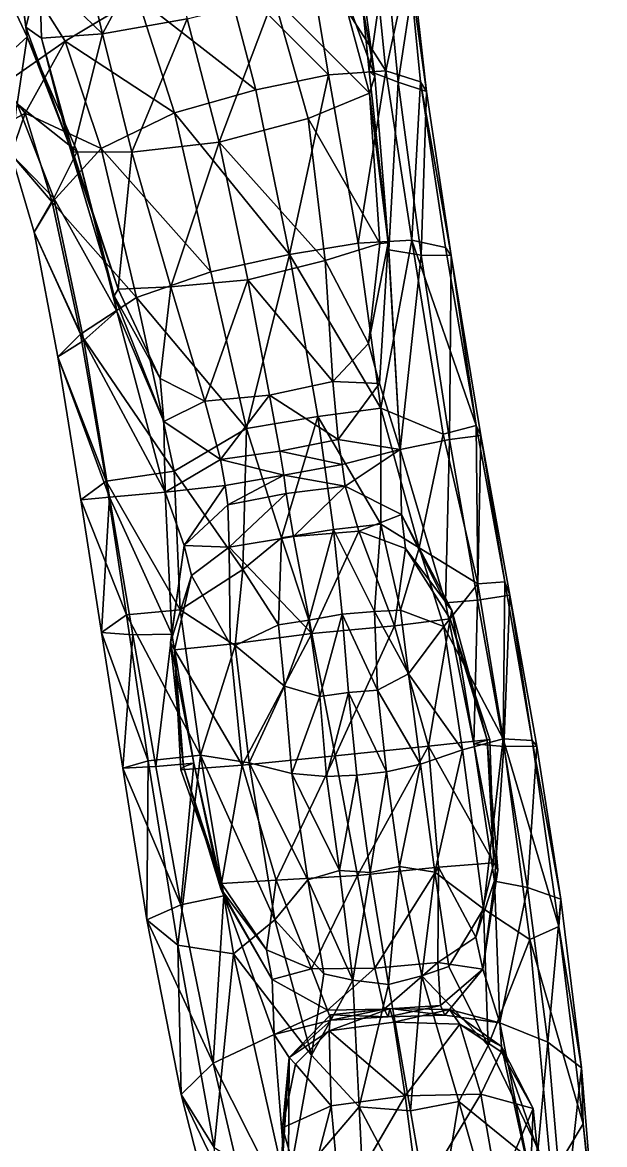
# Model space of a CAD drawing. Extents: x -76 to 76, y -20 to 79.
# Drawn here: x -4.16 to -2.982, y -13.458 to -11.19 of the extents above; entities that cross this region are included whole.
import ezdxf

# ---------------------------------------------------------------- set-up
doc = ezdxf.new("R2010")
doc.units = 0

msp = doc.modelspace()

# ---------------------------------------------------------------- linework, layer by layer
for points in [[(-4.2398, -11.3006, 0.3523), (-4.2718, -10.9623, 0.0365), (-4.1501, -11.2189, 0.1532)], [(-4.1501, -11.2189, 0.1532), (-4.2718, -10.9623, 0.0365), (-4.1747, -11.0335, -0.0049)], [(-3.9974, -11.213, -0.0481), (-4.0402, -11.0332, -0.0685), (-3.8784, -10.9902, -0.086)], [(-3.826, -11.1825, -0.0697), (-3.9974, -11.213, -0.0481), (-3.8784, -10.9902, -0.086)], [(-3.4944, -11.0259, 0.0631), (-3.4867, -11.0014, 0.1565), (-3.4465, -11.2982, 0.1217)], [(-3.4867, -11.0014, 0.1565), (-3.4243, -11.0531, 0.3218), (-3.4578, -11.2884, 0.2096)], [(-3.4867, -11.0014, 0.1565), (-3.4578, -11.2884, 0.2096), (-3.4465, -11.2982, 0.1217)], [(-3.4944, -11.0259, 0.0631), (-3.4465, -11.2982, 0.1217), (-3.5238, -11.0855, 0.0076)], [(-4.0732, -11.2273, 1.2111), (-4.1887, -11.0446, 1.2948), (-4.2006, -11.3163, 0.9632)], [(-4.0732, -11.2273, 1.2111), (-3.9265, -11.1394, 1.3891), (-4.1887, -11.0446, 1.2948)], [(-4.1529, -11.199, 0.048), (-4.1501, -11.2189, 0.1532), (-4.1747, -11.0335, -0.0049)], [(-4.1529, -11.199, 0.048), (-4.1747, -11.0335, -0.0049), (-4.1249, -11.0892, -0.0289)], [(-4.0402, -11.0332, -0.0685), (-3.9974, -11.213, -0.0481), (-4.1249, -11.0892, -0.0289)], [(-3.5835, -11.0391, 1.3023), (-3.7509, -11.0849, 1.4344), (-3.5403, -11.2953, 1.3125)], [(-3.4504, -11.0263, 1.0669), (-3.5835, -11.0391, 1.3023), (-3.4243, -11.2875, 1.0836)], [(-3.5835, -11.0391, 1.3023), (-3.5403, -11.2953, 1.3125), (-3.4243, -11.2875, 1.0836)], [(-3.3774, -11.0704, 0.8023), (-3.4504, -11.0263, 1.0669), (-3.4243, -11.2875, 1.0836)], [(-3.4243, -11.0531, 0.3218), (-3.3996, -11.3103, 0.3634), (-3.4578, -11.2884, 0.2096)], [(-3.4243, -11.0531, 0.3218), (-3.3678, -11.1024, 0.5426), (-3.3996, -11.3103, 0.3634)], [(-3.3541, -11.3101, 0.8245), (-3.3774, -11.0704, 0.8023), (-3.4243, -11.2875, 1.0836)], [(-3.3774, -11.0704, 0.8023), (-3.3541, -11.3101, 0.8245), (-3.3418, -11.329, 0.5721)], [(-3.3678, -11.1024, 0.5426), (-3.3774, -11.0704, 0.8023), (-3.3418, -11.329, 0.5721)], [(-4.1212, -11.2215, -0.0015), (-4.1529, -11.199, 0.048), (-4.1249, -11.0892, -0.0289)], [(-3.9974, -11.213, -0.0481), (-4.1212, -11.2215, -0.0015), (-4.1249, -11.0892, -0.0289)], [(-3.7509, -11.0849, 1.4344), (-3.9265, -11.1394, 1.3891), (-3.6876, -11.3262, 1.4353)], [(-3.7509, -11.0849, 1.4344), (-3.6876, -11.3262, 1.4353), (-3.5403, -11.2953, 1.3125)], [(-3.6512, -11.1389, -0.0438), (-3.5238, -11.0855, 0.0076), (-3.4572, -11.3324, 0.0682)], [(-3.4465, -11.2982, 0.1217), (-3.4572, -11.3324, 0.0682), (-3.5238, -11.0855, 0.0076)], [(-3.3678, -11.1024, 0.5426), (-3.3418, -11.329, 0.5721), (-3.3996, -11.3103, 0.3634)], [(-3.9265, -11.1394, 1.3891), (-4.0732, -11.2273, 1.2111), (-3.8518, -11.3727, 1.3763)], [(-3.9265, -11.1394, 1.3891), (-3.8518, -11.3727, 1.3763), (-3.6876, -11.3262, 1.4353)], [(-3.826, -11.1825, -0.0697), (-3.6512, -11.1389, -0.0438), (-3.7613, -11.4315, -0.0089)], [(-3.6512, -11.1389, -0.0438), (-3.5816, -11.3842, 0.0171), (-3.7613, -11.4315, -0.0089)], [(-3.5816, -11.3842, 0.0171), (-3.6512, -11.1389, -0.0438), (-3.4572, -11.3324, 0.0682)], [(-3.9974, -11.213, -0.0481), (-3.826, -11.1825, -0.0697), (-3.9382, -11.4519, 0.0129)], [(-3.826, -11.1825, -0.0697), (-3.7613, -11.4315, -0.0089), (-3.9382, -11.4519, 0.0129)], [(-4.1529, -11.199, 0.048), (-4.1212, -11.2215, -0.0015), (-4.0655, -11.4352, 0.1173)], [(-4.1529, -11.199, 0.048), (-4.0655, -11.4352, 0.1173), (-4.1501, -11.2189, 0.1532)], [(-4.1704, -11.3545, 0.367), (-4.2398, -11.3006, 0.3523), (-4.1501, -11.2189, 0.1532)], [(-4.1542, -11.3731, 0.9451), (-4.0732, -11.2273, 1.2111), (-4.2006, -11.3163, 0.9632)], [(-4.1704, -11.3545, 0.367), (-4.1501, -11.2189, 0.1532), (-4.0491, -11.4508, 0.219)], [(-4.0732, -11.2273, 1.2111), (-4.1542, -11.3731, 0.9451), (-4, -11.4449, 1.1903)], [(-4.0655, -11.4352, 0.1173), (-4.0491, -11.4508, 0.219), (-4.1501, -11.2189, 0.1532)], [(-4.1212, -11.2215, -0.0015), (-3.9974, -11.213, -0.0481), (-4.0578, -11.4513, 0.0619)], [(-4.1212, -11.2215, -0.0015), (-4.0578, -11.4513, 0.0619), (-4.0655, -11.4352, 0.1173)], [(-4.0732, -11.2273, 1.2111), (-4, -11.4449, 1.1903), (-3.8518, -11.3727, 1.3763)], [(-3.9974, -11.213, -0.0481), (-3.9382, -11.4519, 0.0129), (-4.0578, -11.4513, 0.0619)], [(-3.5403, -11.2953, 1.3125), (-3.6876, -11.3262, 1.4353), (-3.6195, -11.6587, 1.4318)], [(-3.4803, -11.6362, 1.3187), (-3.5403, -11.2953, 1.3125), (-3.6195, -11.6587, 1.4318)], [(-3.5403, -11.2953, 1.3125), (-3.4803, -11.6362, 1.3187), (-3.4243, -11.2875, 1.0836)], [(-3.4803, -11.6362, 1.3187), (-3.3715, -11.6302, 1.1027), (-3.4243, -11.2875, 1.0836)], [(-3.4197, -11.6355, 0.1944), (-3.4465, -11.2982, 0.1217), (-3.4578, -11.2884, 0.2096)], [(-3.418, -11.6497, 0.2754), (-3.4578, -11.2884, 0.2096), (-3.3996, -11.3103, 0.3634)], [(-3.418, -11.6497, 0.2754), (-3.4197, -11.6355, 0.1944), (-3.4578, -11.2884, 0.2096)], [(-3.4465, -11.2982, 0.1217), (-3.4197, -11.6355, 0.1944), (-3.4572, -11.3324, 0.0682)], [(-3.3541, -11.3101, 0.8245), (-3.4243, -11.2875, 1.0836), (-3.3715, -11.6302, 1.1027)], [(-4.1542, -11.3731, 0.9451), (-4.2006, -11.3163, 0.9632), (-4.2198, -11.409, 0.6485)], [(-3.3529, -11.6604, 0.4144), (-3.418, -11.6497, 0.2754), (-3.3996, -11.3103, 0.3634)], [(-3.3529, -11.6604, 0.4144), (-3.3996, -11.3103, 0.3634), (-3.3418, -11.329, 0.5721)], [(-3.3036, -11.6447, 0.8514), (-3.3541, -11.3101, 0.8245), (-3.3715, -11.6302, 1.1027)], [(-3.3036, -11.6447, 0.8514), (-3.2922, -11.6609, 0.6077), (-3.3541, -11.3101, 0.8245)], [(-3.2922, -11.6609, 0.6077), (-3.3418, -11.329, 0.5721), (-3.3541, -11.3101, 0.8245)], [(-3.6195, -11.6587, 1.4318), (-3.6876, -11.3262, 1.4353), (-3.8518, -11.3727, 1.3763)], [(-3.5816, -11.3842, 0.0171), (-3.4572, -11.3324, 0.0682), (-3.4365, -11.6364, 0.1461)], [(-3.4197, -11.6355, 0.1944), (-3.4365, -11.6364, 0.1461), (-3.4572, -11.3324, 0.0682)], [(-3.2922, -11.6609, 0.6077), (-3.3529, -11.6604, 0.4144), (-3.3418, -11.329, 0.5721)], [(-4.1704, -11.3545, 0.367), (-4.0959, -11.5451, 0.4066), (-4.1823, -11.4559, 0.6456)], [(-4.0959, -11.5451, 0.4066), (-4.1704, -11.3545, 0.367), (-4.0491, -11.4508, 0.219)], [(-4.1823, -11.4559, 0.6456), (-4.1542, -11.3731, 0.9451), (-4.2198, -11.409, 0.6485)], [(-4.1542, -11.3731, 0.9451), (-4.1823, -11.4559, 0.6456), (-4.0993, -11.5529, 0.9318)], [(-4.1542, -11.3731, 0.9451), (-4.0993, -11.5529, 0.9318), (-4, -11.4449, 1.1903)], [(-3.7785, -11.6937, 1.3747), (-3.8518, -11.3727, 1.3763), (-4, -11.4449, 1.1903)], [(-3.7785, -11.6937, 1.3747), (-3.6195, -11.6587, 1.4318), (-3.8518, -11.3727, 1.3763)], [(-3.5816, -11.3842, 0.0171), (-3.5467, -11.6711, 0.1051), (-3.7613, -11.4315, -0.0089)], [(-3.5467, -11.6711, 0.1051), (-3.5816, -11.3842, 0.0171), (-3.4365, -11.6364, 0.1461)], [(-3.8595, -11.724, 0.1055), (-3.9382, -11.4519, 0.0129), (-3.7613, -11.4315, -0.0089)], [(-3.7034, -11.7101, 0.0866), (-3.8595, -11.724, 0.1055), (-3.7613, -11.4315, -0.0089)], [(-3.5467, -11.6711, 0.1051), (-3.7034, -11.7101, 0.0866), (-3.7613, -11.4315, -0.0089)], [(-4.1823, -11.4559, 0.6456), (-4.1359, -11.6139, 0.6532), (-4.0993, -11.5529, 0.9318)], [(-4.0959, -11.5451, 0.4066), (-4.1359, -11.6139, 0.6532), (-4.1823, -11.4559, 0.6456)], [(-3.9288, -11.7459, 1.1957), (-4, -11.4449, 1.1903), (-4.0993, -11.5529, 0.9318)], [(-4.0959, -11.5451, 0.4066), (-4.0491, -11.4508, 0.219), (-3.9687, -11.7738, 0.2936)], [(-3.9741, -11.7426, 0.2009), (-4.0655, -11.4352, 0.1173), (-3.9661, -11.7293, 0.1482)], [(-4.0655, -11.4352, 0.1173), (-3.9741, -11.7426, 0.2009), (-4.0491, -11.4508, 0.219)], [(-4.0655, -11.4352, 0.1173), (-4.0578, -11.4513, 0.0619), (-3.9661, -11.7293, 0.1482)], [(-3.9661, -11.7293, 0.1482), (-4.0578, -11.4513, 0.0619), (-3.9382, -11.4519, 0.0129)], [(-3.9741, -11.7426, 0.2009), (-3.9687, -11.7738, 0.2936), (-4.0491, -11.4508, 0.219)], [(-3.9288, -11.7459, 1.1957), (-3.7785, -11.6937, 1.3747), (-4, -11.4449, 1.1903)], [(-3.8595, -11.724, 0.1055), (-3.9661, -11.7293, 0.1482), (-3.9382, -11.4519, 0.0129)], [(-4.0959, -11.5451, 0.4066), (-4.0351, -11.8327, 0.4563), (-4.1359, -11.6139, 0.6532)], [(-4.0351, -11.8327, 0.4563), (-4.0959, -11.5451, 0.4066), (-3.9687, -11.7738, 0.2936)], [(-4.0424, -11.8202, 0.9432), (-4.0993, -11.5529, 0.9318), (-4.1359, -11.6139, 0.6532)], [(-4.0424, -11.8202, 0.9432), (-3.9288, -11.7459, 1.1957), (-4.0993, -11.5529, 0.9318)], [(-4.0351, -11.8327, 0.4563), (-4.0881, -11.866, 0.6768), (-4.1359, -11.6139, 0.6532)], [(-4.0881, -11.866, 0.6768), (-4.0424, -11.8202, 0.9432), (-4.1359, -11.6139, 0.6532)], [(-3.4803, -11.6362, 1.3187), (-3.6195, -11.6587, 1.4318), (-3.4346, -11.9698, 1.3323)], [(-3.5467, -11.6711, 0.1051), (-3.4365, -11.6364, 0.1461), (-3.4591, -11.8386, 0.2002)], [(-3.4803, -11.6362, 1.3187), (-3.4346, -11.9698, 1.3323), (-3.3715, -11.6302, 1.1027)], [(-3.4197, -11.6355, 0.1944), (-3.4368, -11.9198, 0.2495), (-3.4591, -11.8386, 0.2002)], [(-3.4365, -11.6364, 0.1461), (-3.4197, -11.6355, 0.1944), (-3.4591, -11.8386, 0.2002)], [(-3.4368, -11.9198, 0.2495), (-3.4197, -11.6355, 0.1944), (-3.3955, -12.0531, 0.3156)], [(-3.4346, -11.9698, 1.3323), (-3.3083, -12.0222, 1.1247), (-3.3715, -11.6302, 1.1027)], [(-3.4197, -11.6355, 0.1944), (-3.418, -11.6497, 0.2754), (-3.3955, -12.0531, 0.3156)], [(-3.3036, -11.6447, 0.8514), (-3.3715, -11.6302, 1.1027), (-3.2415, -12.0047, 0.8582)], [(-3.3715, -11.6302, 1.1027), (-3.3083, -12.0222, 1.1247), (-3.2415, -12.0047, 0.8582)], [(-3.7785, -11.6937, 1.3747), (-3.7063, -12.0105, 1.3832), (-3.6195, -11.6587, 1.4318)], [(-3.7063, -12.0105, 1.3832), (-3.5619, -11.9867, 1.4345), (-3.6195, -11.6587, 1.4318)], [(-3.6195, -11.6587, 1.4318), (-3.5619, -11.9867, 1.4345), (-3.4346, -11.9698, 1.3323)], [(-3.418, -11.6497, 0.2754), (-3.3529, -11.6604, 0.4144), (-3.3955, -12.0531, 0.3156)], [(-3.3529, -11.6604, 0.4144), (-3.2955, -12.0331, 0.4556), (-3.3955, -12.0531, 0.3156)], [(-3.3529, -11.6604, 0.4144), (-3.2922, -11.6609, 0.6077), (-3.2955, -12.0331, 0.4556)], [(-3.3036, -11.6447, 0.8514), (-3.2415, -12.0047, 0.8582), (-3.2922, -11.6609, 0.6077)], [(-3.2922, -11.6609, 0.6077), (-3.2318, -12.025, 0.6317), (-3.2955, -12.0331, 0.4556)], [(-3.2415, -12.0047, 0.8582), (-3.2318, -12.025, 0.6317), (-3.2922, -11.6609, 0.6077)], [(-3.5467, -11.6711, 0.1051), (-3.5314, -11.9154, 0.1936), (-3.7034, -11.7101, 0.0866)], [(-3.5314, -11.9154, 0.1936), (-3.5467, -11.6711, 0.1051), (-3.4591, -11.8386, 0.2002)], [(-3.7785, -11.6937, 1.3747), (-3.9288, -11.7459, 1.1957), (-3.7063, -12.0105, 1.3832)], [(-3.9741, -11.7426, 0.2009), (-3.9661, -11.7293, 0.1482), (-3.8808, -11.9097, 0.2076)], [(-3.9661, -11.7293, 0.1482), (-3.8595, -11.724, 0.1055), (-3.8808, -11.9097, 0.2076)], [(-3.8595, -11.724, 0.1055), (-3.7902, -11.9556, 0.1994), (-3.8808, -11.9097, 0.2076)], [(-3.8595, -11.724, 0.1055), (-3.7034, -11.7101, 0.0866), (-3.7902, -11.9556, 0.1994)], [(-3.7034, -11.7101, 0.0866), (-3.6599, -11.9435, 0.1835), (-3.7902, -11.9556, 0.1994)], [(-3.5314, -11.9154, 0.1936), (-3.6599, -11.9435, 0.1835), (-3.7034, -11.7101, 0.0866)], [(-3.9288, -11.7459, 1.1957), (-4.0424, -11.8202, 0.9432), (-3.8523, -12.0972, 1.2148)], [(-3.9741, -11.7426, 0.2009), (-3.8736, -11.9968, 0.2621), (-3.9687, -11.7738, 0.2936)], [(-3.8736, -11.9968, 0.2621), (-3.9741, -11.7426, 0.2009), (-3.8808, -11.9097, 0.2076)], [(-3.9288, -11.7459, 1.1957), (-3.8523, -12.0972, 1.2148), (-3.7063, -12.0105, 1.3832)], [(-4.0351, -11.8327, 0.4563), (-3.9687, -11.7738, 0.2936), (-3.8707, -12.1397, 0.3358)], [(-3.8736, -11.9968, 0.2621), (-3.8707, -12.1397, 0.3358), (-3.9687, -11.7738, 0.2936)], [(-4.0424, -11.8202, 0.9432), (-4.0881, -11.866, 0.6768), (-3.99, -12.1175, 0.9413)], [(-4.0424, -11.8202, 0.9432), (-3.99, -12.1175, 0.9413), (-3.8523, -12.0972, 1.2148)], [(-4.0351, -11.8327, 0.4563), (-3.9836, -12.1495, 0.4946), (-4.0881, -11.866, 0.6768)], [(-3.9836, -12.1495, 0.4946), (-4.0351, -11.8327, 0.4563), (-3.8707, -12.1397, 0.3358)], [(-3.5314, -11.9154, 0.1936), (-3.4591, -11.8386, 0.2002), (-3.4368, -11.9198, 0.2495)], [(-4.0881, -11.866, 0.6768), (-4.0417, -12.1548, 0.6924), (-3.99, -12.1175, 0.9413)], [(-3.9836, -12.1495, 0.4946), (-4.0417, -12.1548, 0.6924), (-4.0881, -11.866, 0.6768)], [(-3.8736, -11.9968, 0.2621), (-3.8808, -11.9097, 0.2076), (-3.7902, -11.9556, 0.1994)], [(-3.5314, -11.9154, 0.1936), (-3.5205, -12.033, 0.2555), (-3.6599, -11.9435, 0.1835)], [(-3.5205, -12.033, 0.2555), (-3.5314, -11.9154, 0.1936), (-3.4368, -11.9198, 0.2495)], [(-3.5205, -12.033, 0.2555), (-3.4368, -11.9198, 0.2495), (-3.3955, -12.0531, 0.3156)], [(-3.7591, -12.0731, 0.2643), (-3.8736, -11.9968, 0.2621), (-3.7902, -11.9556, 0.1994)], [(-3.7591, -12.0731, 0.2643), (-3.7902, -11.9556, 0.1994), (-3.6599, -11.9435, 0.1835)], [(-3.6387, -12.0568, 0.2485), (-3.7591, -12.0731, 0.2643), (-3.6599, -11.9435, 0.1835)], [(-3.5205, -12.033, 0.2555), (-3.6387, -12.0568, 0.2485), (-3.6599, -11.9435, 0.1835)], [(-3.4342, -12.2042, 1.365), (-3.4346, -11.9698, 1.3323), (-3.5619, -11.9867, 1.4345)], [(-3.4342, -12.2042, 1.365), (-3.357, -12.2521, 1.2434), (-3.4346, -11.9698, 1.3323)], [(-3.357, -12.2521, 1.2434), (-3.3083, -12.0222, 1.1247), (-3.4346, -11.9698, 1.3323)], [(-3.8736, -11.9968, 0.2621), (-3.7591, -12.0731, 0.2643), (-3.8707, -12.1397, 0.3358)], [(-3.7063, -12.0105, 1.3832), (-3.6351, -12.2315, 1.4006), (-3.5619, -11.9867, 1.4345)], [(-3.6351, -12.2315, 1.4006), (-3.5299, -12.2147, 1.4541), (-3.5619, -11.9867, 1.4345)], [(-3.5299, -12.2147, 1.4541), (-3.4342, -12.2042, 1.365), (-3.5619, -11.9867, 1.4345)], [(-3.7063, -12.0105, 1.3832), (-3.8523, -12.0972, 1.2148), (-3.7135, -12.296, 1.3025)], [(-3.6351, -12.2315, 1.4006), (-3.7063, -12.0105, 1.3832), (-3.7135, -12.296, 1.3025)], [(-3.2381, -12.3249, 1.0206), (-3.3083, -12.0222, 1.1247), (-3.357, -12.2521, 1.2434)], [(-3.2415, -12.0047, 0.8582), (-3.3083, -12.0222, 1.1247), (-3.2381, -12.3249, 1.0206)], [(-3.1833, -12.3204, 0.8198), (-3.2415, -12.0047, 0.8582), (-3.2381, -12.3249, 1.0206)], [(-3.2415, -12.0047, 0.8582), (-3.1833, -12.3204, 0.8198), (-3.2318, -12.025, 0.6317)], [(-3.5205, -12.033, 0.2555), (-3.5127, -12.0837, 0.2733), (-3.6387, -12.0568, 0.2485)], [(-3.5127, -12.0837, 0.2733), (-3.5205, -12.033, 0.2555), (-3.3955, -12.0531, 0.3156)], [(-3.3034, -12.3635, 0.3424), (-3.3955, -12.0531, 0.3156), (-3.2955, -12.0331, 0.4556)], [(-3.2389, -12.3579, 0.4678), (-3.3034, -12.3635, 0.3424), (-3.2955, -12.0331, 0.4556)], [(-3.2389, -12.3579, 0.4678), (-3.2955, -12.0331, 0.4556), (-3.2318, -12.025, 0.6317)], [(-3.1734, -12.3479, 0.626), (-3.2389, -12.3579, 0.4678), (-3.2318, -12.025, 0.6317)], [(-3.1833, -12.3204, 0.8198), (-3.1734, -12.3479, 0.626), (-3.2318, -12.025, 0.6317)], [(-3.7591, -12.0731, 0.2643), (-3.6387, -12.0568, 0.2485), (-3.6304, -12.1048, 0.2662)], [(-3.5127, -12.0837, 0.2733), (-3.6304, -12.1048, 0.2662), (-3.6387, -12.0568, 0.2485)], [(-3.5064, -12.1274, 0.2292), (-3.5127, -12.0837, 0.2733), (-3.3955, -12.0531, 0.3156)], [(-3.3925, -12.1845, 0.2435), (-3.5064, -12.1274, 0.2292), (-3.3955, -12.0531, 0.3156)], [(-3.3925, -12.1845, 0.2435), (-3.3955, -12.0531, 0.3156), (-3.3034, -12.3635, 0.3424)], [(-3.7591, -12.0731, 0.2643), (-3.7493, -12.1262, 0.2827), (-3.8707, -12.1397, 0.3358)], [(-3.7493, -12.1262, 0.2827), (-3.7591, -12.0731, 0.2643), (-3.6304, -12.1048, 0.2662)], [(-3.5127, -12.0837, 0.2733), (-3.5064, -12.1274, 0.2292), (-3.6304, -12.1048, 0.2662)], [(-3.8404, -12.3773, 1.0959), (-3.8523, -12.0972, 1.2148), (-3.99, -12.1175, 0.9413)], [(-3.7135, -12.296, 1.3025), (-3.8523, -12.0972, 1.2148), (-3.8404, -12.3773, 1.0959)], [(-3.7441, -12.1647, 0.237), (-3.7493, -12.1262, 0.2827), (-3.6304, -12.1048, 0.2662)], [(-3.6257, -12.1424, 0.2212), (-3.7441, -12.1647, 0.237), (-3.6304, -12.1048, 0.2662)], [(-3.5064, -12.1274, 0.2292), (-3.6257, -12.1424, 0.2212), (-3.6304, -12.1048, 0.2662)], [(-3.9491, -12.3876, 0.8882), (-3.99, -12.1175, 0.9413), (-4.0417, -12.1548, 0.6924)], [(-3.9491, -12.3876, 0.8882), (-3.8404, -12.3773, 1.0959), (-3.99, -12.1175, 0.9413)], [(-3.8321, -12.2475, 0.2592), (-3.8707, -12.1397, 0.3358), (-3.7493, -12.1262, 0.2827)], [(-3.7441, -12.1647, 0.237), (-3.8321, -12.2475, 0.2592), (-3.7493, -12.1262, 0.2827)], [(-3.6257, -12.1424, 0.2212), (-3.5064, -12.1274, 0.2292), (-3.6113, -12.2292, 0.1578)], [(-3.5064, -12.1274, 0.2292), (-3.4787, -12.2181, 0.1676), (-3.6113, -12.2292, 0.1578)], [(-3.5064, -12.1274, 0.2292), (-3.3925, -12.1845, 0.2435), (-3.4787, -12.2181, 0.1676)], [(-3.9995, -12.4233, 0.6761), (-4.0417, -12.1548, 0.6924), (-3.9836, -12.1495, 0.4946)], [(-3.9995, -12.4233, 0.6761), (-3.9491, -12.3876, 0.8882), (-4.0417, -12.1548, 0.6924)], [(-3.9365, -12.4278, 0.5002), (-3.9995, -12.4233, 0.6761), (-3.9836, -12.1495, 0.4946)], [(-3.9836, -12.1495, 0.4946), (-3.8707, -12.1397, 0.3358), (-3.8575, -12.4262, 0.3638)], [(-3.9365, -12.4278, 0.5002), (-3.9836, -12.1495, 0.4946), (-3.8575, -12.4262, 0.3638)], [(-3.8575, -12.4262, 0.3638), (-3.8707, -12.1397, 0.3358), (-3.8321, -12.2475, 0.2592)], [(-3.7441, -12.1647, 0.237), (-3.6257, -12.1424, 0.2212), (-3.7414, -12.2507, 0.1761)], [(-3.6257, -12.1424, 0.2212), (-3.6113, -12.2292, 0.1578), (-3.7414, -12.2507, 0.1761)], [(-3.7441, -12.1647, 0.237), (-3.7414, -12.2507, 0.1761), (-3.8321, -12.2475, 0.2592)], [(-3.4342, -12.2042, 1.365), (-3.5299, -12.2147, 1.4541), (-3.4471, -12.3805, 1.4073)], [(-3.3925, -12.1845, 0.2435), (-3.3841, -12.253, 0.1942), (-3.4787, -12.2181, 0.1676)], [(-3.4342, -12.2042, 1.365), (-3.4471, -12.3805, 1.4073), (-3.3943, -12.3779, 1.3303)], [(-3.357, -12.2521, 1.2434), (-3.4342, -12.2042, 1.365), (-3.3943, -12.3779, 1.3303)], [(-3.2905, -12.3782, 0.2468), (-3.3925, -12.1845, 0.2435), (-3.3034, -12.3635, 0.3424)], [(-3.3925, -12.1845, 0.2435), (-3.2905, -12.3782, 0.2468), (-3.3841, -12.253, 0.1942)], [(-3.6351, -12.2315, 1.4006), (-3.5804, -12.3983, 1.4275), (-3.5299, -12.2147, 1.4541)], [(-3.574, -12.4251, 0.1206), (-3.6113, -12.2292, 0.1578), (-3.4787, -12.2181, 0.1676)], [(-3.5804, -12.3983, 1.4275), (-3.5128, -12.3861, 1.4782), (-3.5299, -12.2147, 1.4541)], [(-3.4069, -12.4097, 0.1331), (-3.574, -12.4251, 0.1206), (-3.4787, -12.2181, 0.1676)], [(-3.5299, -12.2147, 1.4541), (-3.5128, -12.3861, 1.4782), (-3.4471, -12.3805, 1.4073)], [(-3.4069, -12.4097, 0.1331), (-3.4787, -12.2181, 0.1676), (-3.3841, -12.253, 0.1942)], [(-3.8601, -12.4437, 0.2705), (-3.8575, -12.4262, 0.3638), (-3.8321, -12.2475, 0.2592)], [(-3.8601, -12.4437, 0.2705), (-3.8321, -12.2475, 0.2592), (-3.8174, -12.3077, 0.2113)], [(-3.7414, -12.2507, 0.1761), (-3.8174, -12.3077, 0.2113), (-3.8321, -12.2475, 0.2592)], [(-3.7414, -12.2507, 0.1761), (-3.7392, -12.4465, 0.1493), (-3.8174, -12.3077, 0.2113)], [(-3.7414, -12.2507, 0.1761), (-3.6113, -12.2292, 0.1578), (-3.574, -12.4251, 0.1206)], [(-3.7392, -12.4465, 0.1493), (-3.7414, -12.2507, 0.1761), (-3.574, -12.4251, 0.1206)], [(-3.6351, -12.2315, 1.4006), (-3.7135, -12.296, 1.3025), (-3.6414, -12.4078, 1.3684)], [(-3.5804, -12.3983, 1.4275), (-3.6351, -12.2315, 1.4006), (-3.6414, -12.4078, 1.3684)], [(-3.2938, -12.3956, 0.178), (-3.4069, -12.4097, 0.1331), (-3.3841, -12.253, 0.1942)], [(-3.3071, -12.4107, 1.1996), (-3.357, -12.2521, 1.2434), (-3.3943, -12.3779, 1.3303)], [(-3.2905, -12.3782, 0.2468), (-3.2938, -12.3956, 0.178), (-3.3841, -12.253, 0.1942)], [(-3.3071, -12.4107, 1.1996), (-3.2381, -12.3249, 1.0206), (-3.357, -12.2521, 1.2434)], [(-3.7289, -12.4492, 1.2582), (-3.7135, -12.296, 1.3025), (-3.8404, -12.3773, 1.0959)], [(-3.7135, -12.296, 1.3025), (-3.7289, -12.4492, 1.2582), (-3.6414, -12.4078, 1.3684)], [(-3.8516, -12.458, 0.2042), (-3.8601, -12.4437, 0.2705), (-3.8174, -12.3077, 0.2113)], [(-3.7392, -12.4465, 0.1493), (-3.8516, -12.458, 0.2042), (-3.8174, -12.3077, 0.2113)], [(-3.2381, -12.3249, 1.0206), (-3.3071, -12.4107, 1.1996), (-3.1868, -12.638, 0.974)], [(-3.1833, -12.3204, 0.8198), (-3.2381, -12.3249, 1.0206), (-3.1868, -12.638, 0.974)], [(-3.128, -12.6414, 0.7806), (-3.1833, -12.3204, 0.8198), (-3.1868, -12.638, 0.974)], [(-3.1833, -12.3204, 0.8198), (-3.128, -12.6414, 0.7806), (-3.1734, -12.3479, 0.626)], [(-3.3034, -12.3635, 0.3424), (-3.2389, -12.3579, 0.4678), (-3.2461, -12.6481, 0.3443)], [(-3.2905, -12.3782, 0.2468), (-3.3034, -12.3635, 0.3424), (-3.2461, -12.6481, 0.3443)], [(-3.2389, -12.3579, 0.4678), (-3.1854, -12.6535, 0.4653), (-3.2461, -12.6481, 0.3443)], [(-3.2389, -12.3579, 0.4678), (-3.1734, -12.3479, 0.626), (-3.1854, -12.6535, 0.4653)], [(-3.1734, -12.3479, 0.626), (-3.1188, -12.6527, 0.6107), (-3.1854, -12.6535, 0.4653)], [(-3.128, -12.6414, 0.7806), (-3.1188, -12.6527, 0.6107), (-3.1734, -12.3479, 0.626)], [(-3.8404, -12.3773, 1.0959), (-3.9491, -12.3876, 0.8882), (-3.7993, -12.6715, 1.0332)], [(-3.7289, -12.4492, 1.2582), (-3.8404, -12.3773, 1.0959), (-3.7993, -12.6715, 1.0332)], [(-3.5804, -12.3983, 1.4275), (-3.5578, -12.5524, 1.4647), (-3.5128, -12.3861, 1.4782)], [(-3.5578, -12.5524, 1.4647), (-3.4996, -12.5445, 1.4943), (-3.5128, -12.3861, 1.4782)], [(-3.4414, -12.54, 1.4496), (-3.4471, -12.3805, 1.4073), (-3.5128, -12.3861, 1.4782)], [(-3.4996, -12.5445, 1.4943), (-3.4414, -12.54, 1.4496), (-3.5128, -12.3861, 1.4782)], [(-3.3787, -12.5064, 1.3461), (-3.3943, -12.3779, 1.3303), (-3.4471, -12.3805, 1.4073)], [(-3.4414, -12.54, 1.4496), (-3.3787, -12.5064, 1.3461), (-3.4471, -12.3805, 1.4073)], [(-3.3787, -12.5064, 1.3461), (-3.3071, -12.4107, 1.1996), (-3.3943, -12.3779, 1.3303)], [(-3.2905, -12.3782, 0.2468), (-3.2193, -12.6406, 0.2474), (-3.2938, -12.3956, 0.178)], [(-3.2193, -12.6406, 0.2474), (-3.2905, -12.3782, 0.2468), (-3.2461, -12.6481, 0.3443)], [(-3.9491, -12.3876, 0.8882), (-3.9995, -12.4233, 0.6761), (-3.9055, -12.6827, 0.8344)], [(-3.9491, -12.3876, 0.8882), (-3.9055, -12.6827, 0.8344), (-3.7993, -12.6715, 1.0332)], [(-3.7289, -12.4492, 1.2582), (-3.6296, -12.5315, 1.3797), (-3.6414, -12.4078, 1.3684)], [(-3.5804, -12.3983, 1.4275), (-3.6414, -12.4078, 1.3684), (-3.6296, -12.5315, 1.3797)], [(-3.5578, -12.5524, 1.4647), (-3.5804, -12.3983, 1.4275), (-3.6296, -12.5315, 1.3797)], [(-3.574, -12.4251, 0.1206), (-3.4069, -12.4097, 0.1331), (-3.5265, -12.6726, 0.109)], [(-3.4069, -12.4097, 0.1331), (-3.3377, -12.6527, 0.1234), (-3.5265, -12.6726, 0.109)], [(-3.4069, -12.4097, 0.1331), (-3.2938, -12.3956, 0.178), (-3.3377, -12.6527, 0.1234)], [(-3.2938, -12.3956, 0.178), (-3.2135, -12.6394, 0.1739), (-3.3377, -12.6527, 0.1234)], [(-3.2193, -12.6406, 0.2474), (-3.2135, -12.6394, 0.1739), (-3.2938, -12.3956, 0.178)], [(-3.9995, -12.4233, 0.6761), (-3.9566, -12.6977, 0.6506), (-3.9055, -12.6827, 0.8344)], [(-3.9995, -12.4233, 0.6761), (-3.9365, -12.4278, 0.5002), (-3.9566, -12.6977, 0.6506)], [(-3.9365, -12.4278, 0.5002), (-3.8898, -12.6938, 0.4902), (-3.9566, -12.6977, 0.6506)], [(-3.9365, -12.4278, 0.5002), (-3.8575, -12.4262, 0.3638), (-3.8898, -12.6938, 0.4902)], [(-3.8575, -12.4262, 0.3638), (-3.8129, -12.6873, 0.3615), (-3.8898, -12.6938, 0.4902)], [(-3.8575, -12.4262, 0.3638), (-3.8601, -12.4437, 0.2705), (-3.8129, -12.6873, 0.3615)], [(-3.7392, -12.4465, 0.1493), (-3.574, -12.4251, 0.1206), (-3.715, -12.6911, 0.1444)], [(-3.574, -12.4251, 0.1206), (-3.5265, -12.6726, 0.109), (-3.715, -12.6911, 0.1444)], [(-3.3071, -12.4107, 1.1996), (-3.3787, -12.5064, 1.3461), (-3.2689, -12.6606, 1.19)], [(-3.3071, -12.4107, 1.1996), (-3.2689, -12.6606, 1.19), (-3.1868, -12.638, 0.974)], [(-3.8601, -12.4437, 0.2705), (-3.8516, -12.458, 0.2042), (-3.8336, -12.6946, 0.2731)], [(-3.8601, -12.4437, 0.2705), (-3.8336, -12.6946, 0.2731), (-3.8129, -12.6873, 0.3615)], [(-3.7392, -12.4465, 0.1493), (-3.715, -12.6911, 0.1444), (-3.8516, -12.458, 0.2042)], [(-3.7009, -12.6868, 1.2383), (-3.7289, -12.4492, 1.2582), (-3.7993, -12.6715, 1.0332)], [(-3.7289, -12.4492, 1.2582), (-3.7009, -12.6868, 1.2383), (-3.6296, -12.5315, 1.3797)], [(-3.8516, -12.458, 0.2042), (-3.8388, -12.7008, 0.2067), (-3.8336, -12.6946, 0.2731)], [(-3.715, -12.6911, 0.1444), (-3.8388, -12.7008, 0.2067), (-3.8516, -12.458, 0.2042)], [(-3.3787, -12.5064, 1.3461), (-3.4414, -12.54, 1.4496), (-3.3542, -12.6894, 1.373)], [(-3.3787, -12.5064, 1.3461), (-3.3542, -12.6894, 1.373), (-3.2689, -12.6606, 1.19)], [(-3.7009, -12.6868, 1.2383), (-3.6145, -12.7079, 1.4034), (-3.6296, -12.5315, 1.3797)], [(-3.5578, -12.5524, 1.4647), (-3.6296, -12.5315, 1.3797), (-3.6145, -12.7079, 1.4034)], [(-3.5578, -12.5524, 1.4647), (-3.5445, -12.7143, 1.482), (-3.4996, -12.5445, 1.4943)], [(-3.5445, -12.7143, 1.482), (-3.4831, -12.7114, 1.496), (-3.4996, -12.5445, 1.4943)], [(-3.4414, -12.54, 1.4496), (-3.4996, -12.5445, 1.4943), (-3.4226, -12.7047, 1.4673)], [(-3.4996, -12.5445, 1.4943), (-3.4831, -12.7114, 1.496), (-3.4226, -12.7047, 1.4673)], [(-3.4414, -12.54, 1.4496), (-3.4226, -12.7047, 1.4673), (-3.3542, -12.6894, 1.373)], [(-3.5445, -12.7143, 1.482), (-3.5578, -12.5524, 1.4647), (-3.6145, -12.7079, 1.4034)], [(-3.4816, -12.9146, 0.1227), (-3.5265, -12.6726, 0.109), (-3.3377, -12.6527, 0.1234)], [(-3.3176, -12.8975, 0.1362), (-3.4816, -12.9146, 0.1227), (-3.3377, -12.6527, 0.1234)], [(-3.3377, -12.6527, 0.1234), (-3.2135, -12.6394, 0.1739), (-3.2057, -12.8886, 0.1823)], [(-3.3176, -12.8975, 0.1362), (-3.3377, -12.6527, 0.1234), (-3.2057, -12.8886, 0.1823)], [(-3.2689, -12.6606, 1.19), (-3.2266, -12.9821, 1.1712), (-3.1868, -12.638, 0.974)], [(-3.1975, -12.9038, 0.2535), (-3.2193, -12.6406, 0.2474), (-3.2461, -12.6481, 0.3443)], [(-3.2042, -12.9262, 0.3476), (-3.2461, -12.6481, 0.3443), (-3.1854, -12.6535, 0.4653)], [(-3.2042, -12.9262, 0.3476), (-3.1975, -12.9038, 0.2535), (-3.2461, -12.6481, 0.3443)], [(-3.2266, -12.9821, 1.1712), (-3.1328, -13.0438, 0.9799), (-3.1868, -12.638, 0.974)], [(-3.2057, -12.8886, 0.1823), (-3.2135, -12.6394, 0.1739), (-3.2193, -12.6406, 0.2474)], [(-3.1975, -12.9038, 0.2535), (-3.2057, -12.8886, 0.1823), (-3.2193, -12.6406, 0.2474)], [(-3.1374, -12.9388, 0.4623), (-3.2042, -12.9262, 0.3476), (-3.1854, -12.6535, 0.4653)], [(-3.0744, -13.0173, 0.7846), (-3.128, -12.6414, 0.7806), (-3.1868, -12.638, 0.974)], [(-3.1328, -13.0438, 0.9799), (-3.0744, -13.0173, 0.7846), (-3.1868, -12.638, 0.974)], [(-3.1374, -12.9388, 0.4623), (-3.1854, -12.6535, 0.4653), (-3.1188, -12.6527, 0.6107)], [(-3.0698, -12.9623, 0.6055), (-3.1374, -12.9388, 0.4623), (-3.1188, -12.6527, 0.6107)], [(-3.0744, -13.0173, 0.7846), (-3.0698, -12.9623, 0.6055), (-3.128, -12.6414, 0.7806)], [(-3.0698, -12.9623, 0.6055), (-3.1188, -12.6527, 0.6107), (-3.128, -12.6414, 0.7806)], [(-3.9055, -12.6827, 0.8344), (-3.8453, -13.0551, 0.8304), (-3.7993, -12.6715, 1.0332)], [(-3.8453, -13.0551, 0.8304), (-3.7322, -13.073, 1.0306), (-3.7993, -12.6715, 1.0332)], [(-3.6491, -13.0044, 1.2135), (-3.7009, -12.6868, 1.2383), (-3.7993, -12.6715, 1.0332)], [(-3.7322, -13.073, 1.0306), (-3.6491, -13.0044, 1.2135), (-3.7993, -12.6715, 1.0332)], [(-3.6461, -12.9238, 0.1495), (-3.715, -12.6911, 0.1444), (-3.5265, -12.6726, 0.109)], [(-3.4816, -12.9146, 0.1227), (-3.6461, -12.9238, 0.1495), (-3.5265, -12.6726, 0.109)], [(-3.2689, -12.6606, 1.19), (-3.3542, -12.6894, 1.373), (-3.3248, -12.9077, 1.3321)], [(-3.2266, -12.9821, 1.1712), (-3.2689, -12.6606, 1.19), (-3.3248, -12.9077, 1.3321)], [(-3.9055, -12.6827, 0.8344), (-3.9566, -12.6977, 0.6506), (-3.9078, -13.0042, 0.6388)], [(-3.8898, -12.6938, 0.4902), (-3.8393, -12.9736, 0.4817), (-3.9566, -12.6977, 0.6506)], [(-3.8393, -12.9736, 0.4817), (-3.9078, -13.0042, 0.6388), (-3.9566, -12.6977, 0.6506)], [(-3.8453, -13.0551, 0.8304), (-3.9055, -12.6827, 0.8344), (-3.9078, -13.0042, 0.6388)], [(-3.8393, -12.9736, 0.4817), (-3.8898, -12.6938, 0.4902), (-3.8129, -12.6873, 0.3615)], [(-3.7519, -12.9553, 0.3587), (-3.8393, -12.9736, 0.4817), (-3.8129, -12.6873, 0.3615)], [(-3.7565, -12.9308, 0.2029), (-3.8388, -12.7008, 0.2067), (-3.715, -12.6911, 0.1444)], [(-3.8336, -12.6946, 0.2731), (-3.8388, -12.7008, 0.2067), (-3.7565, -12.9308, 0.2029)], [(-3.8336, -12.6946, 0.2731), (-3.758, -12.9412, 0.2692), (-3.8129, -12.6873, 0.3615)], [(-3.758, -12.9412, 0.2692), (-3.8336, -12.6946, 0.2731), (-3.7565, -12.9308, 0.2029)], [(-3.758, -12.9412, 0.2692), (-3.7519, -12.9553, 0.3587), (-3.8129, -12.6873, 0.3615)], [(-3.6461, -12.9238, 0.1495), (-3.7565, -12.9308, 0.2029), (-3.715, -12.6911, 0.1444)], [(-3.6491, -13.0044, 1.2135), (-3.5822, -12.9235, 1.3597), (-3.7009, -12.6868, 1.2383)], [(-3.5822, -12.9235, 1.3597), (-3.6145, -12.7079, 1.4034), (-3.7009, -12.6868, 1.2383)], [(-3.4226, -12.7047, 1.4673), (-3.4831, -12.7114, 1.496), (-3.4558, -12.9085, 1.4768)], [(-3.3964, -12.8963, 1.4358), (-3.4226, -12.7047, 1.4673), (-3.4558, -12.9085, 1.4768)], [(-3.4226, -12.7047, 1.4673), (-3.3964, -12.8963, 1.4358), (-3.3542, -12.6894, 1.373)], [(-3.3964, -12.8963, 1.4358), (-3.3248, -12.9077, 1.3321), (-3.3542, -12.6894, 1.373)], [(-3.5178, -12.9045, 1.4494), (-3.5445, -12.7143, 1.482), (-3.6145, -12.7079, 1.4034)], [(-3.5822, -12.9235, 1.3597), (-3.5178, -12.9045, 1.4494), (-3.6145, -12.7079, 1.4034)], [(-3.5445, -12.7143, 1.482), (-3.5178, -12.9045, 1.4494), (-3.4831, -12.7114, 1.496)], [(-3.5178, -12.9045, 1.4494), (-3.4558, -12.9085, 1.4768), (-3.4831, -12.7114, 1.496)], [(-3.5178, -12.9045, 1.4494), (-3.5822, -12.9235, 1.3597), (-3.4912, -13.1262, 1.3848)], [(-3.5178, -12.9045, 1.4494), (-3.4912, -13.1262, 1.3848), (-3.4558, -12.9085, 1.4768)], [(-3.4912, -13.1262, 1.3848), (-3.4191, -13.1349, 1.4329), (-3.4558, -12.9085, 1.4768)], [(-3.4816, -12.9146, 0.1227), (-3.3176, -12.8975, 0.1362), (-3.4464, -13.1018, 0.1641)], [(-3.3964, -12.8963, 1.4358), (-3.4558, -12.9085, 1.4768), (-3.4191, -13.1349, 1.4329)], [(-3.3176, -12.8975, 0.1362), (-3.3189, -13.0904, 0.1754), (-3.4464, -13.1018, 0.1641)], [(-3.3514, -13.1176, 1.3704), (-3.3964, -12.8963, 1.4358), (-3.4191, -13.1349, 1.4329)], [(-3.3964, -12.8963, 1.4358), (-3.3514, -13.1176, 1.3704), (-3.3248, -12.9077, 1.3321)], [(-3.3514, -13.1176, 1.3704), (-3.297, -13.0982, 1.2967), (-3.3248, -12.9077, 1.3321)], [(-3.2266, -12.9821, 1.1712), (-3.3248, -12.9077, 1.3321), (-3.297, -13.0982, 1.2967)], [(-3.3189, -13.0904, 0.1754), (-3.3176, -12.8975, 0.1362), (-3.2424, -13.0393, 0.2022)], [(-3.3176, -12.8975, 0.1362), (-3.2057, -12.8886, 0.1823), (-3.2424, -13.0393, 0.2022)], [(-3.2057, -12.8886, 0.1823), (-3.1975, -12.9038, 0.2535), (-3.2424, -13.0393, 0.2022)], [(-3.1975, -12.9038, 0.2535), (-3.228, -13.1041, 0.2558), (-3.2424, -13.0393, 0.2022)], [(-3.1975, -12.9038, 0.2535), (-3.2042, -12.9262, 0.3476), (-3.228, -13.1041, 0.2558)], [(-3.758, -12.9412, 0.2692), (-3.7565, -12.9308, 0.2029), (-3.666, -13.0647, 0.2111)], [(-3.7565, -12.9308, 0.2029), (-3.6461, -12.9238, 0.1495), (-3.666, -13.0647, 0.2111)], [(-3.6461, -12.9238, 0.1495), (-3.5746, -13.1029, 0.1783), (-3.666, -13.0647, 0.2111)], [(-3.5822, -12.9235, 1.3597), (-3.6491, -13.0044, 1.2135), (-3.5496, -13.1131, 1.3223)], [(-3.6461, -12.9238, 0.1495), (-3.4816, -12.9146, 0.1227), (-3.5746, -13.1029, 0.1783)], [(-3.5822, -12.9235, 1.3597), (-3.5496, -13.1131, 1.3223), (-3.4912, -13.1262, 1.3848)], [(-3.4816, -12.9146, 0.1227), (-3.4464, -13.1018, 0.1641), (-3.5746, -13.1029, 0.1783)], [(-3.2042, -12.9262, 0.3476), (-3.1933, -13.2126, 0.3177), (-3.228, -13.1041, 0.2558)], [(-3.2042, -12.9262, 0.3476), (-3.1374, -12.9388, 0.4623), (-3.1933, -13.2126, 0.3177)], [(-3.758, -12.9412, 0.2692), (-3.6541, -13.1247, 0.2595), (-3.7519, -12.9553, 0.3587)], [(-3.6541, -13.1247, 0.2595), (-3.758, -12.9412, 0.2692), (-3.666, -13.0647, 0.2111)], [(-3.1374, -12.9388, 0.4623), (-3.0964, -13.2514, 0.4123), (-3.1933, -13.2126, 0.3177)], [(-3.1374, -12.9388, 0.4623), (-3.0698, -12.9623, 0.6055), (-3.0964, -13.2514, 0.4123)], [(-3.8393, -12.9736, 0.4817), (-3.7739, -13.2942, 0.4268), (-3.9078, -13.0042, 0.6388)], [(-3.8393, -12.9736, 0.4817), (-3.7519, -12.9553, 0.3587), (-3.7739, -13.2942, 0.4268)], [(-3.7519, -12.9553, 0.3587), (-3.6504, -13.2362, 0.32), (-3.7739, -13.2942, 0.4268)], [(-3.6541, -13.1247, 0.2595), (-3.6504, -13.2362, 0.32), (-3.7519, -12.9553, 0.3587)], [(-3.0698, -12.9623, 0.6055), (-3.0282, -13.3035, 0.5578), (-3.0964, -13.2514, 0.4123)], [(-3.0698, -12.9623, 0.6055), (-3.0744, -13.0173, 0.7846), (-3.0282, -13.3035, 0.5578)], [(-3.217, -13.2581, 1.1884), (-3.2266, -12.9821, 1.1712), (-3.297, -13.0982, 1.2967)], [(-3.2266, -12.9821, 1.1712), (-3.217, -13.2581, 1.1884), (-3.1328, -13.0438, 0.9799)], [(-3.8453, -13.0551, 0.8304), (-3.9078, -13.0042, 0.6388), (-3.8381, -13.3574, 0.5852)], [(-3.7739, -13.2942, 0.4268), (-3.8381, -13.3574, 0.5852), (-3.9078, -13.0042, 0.6388)], [(-3.6491, -13.0044, 1.2135), (-3.7322, -13.073, 1.0306), (-3.5746, -13.2777, 1.223)], [(-3.6491, -13.0044, 1.2135), (-3.5746, -13.2777, 1.223), (-3.5496, -13.1131, 1.3223)], [(-3.0744, -13.0173, 0.7846), (-3.1328, -13.0438, 0.9799), (-3.0248, -13.4164, 0.7664)], [(-3.0744, -13.0173, 0.7846), (-3.0248, -13.4164, 0.7664), (-3.0282, -13.3035, 0.5578)], [(-3.3189, -13.0904, 0.1754), (-3.2424, -13.0393, 0.2022), (-3.228, -13.1041, 0.2558)], [(-3.217, -13.2581, 1.1884), (-3.0889, -13.5234, 1.0229), (-3.1328, -13.0438, 0.9799)], [(-3.1328, -13.0438, 0.9799), (-3.0889, -13.5234, 1.0229), (-3.0248, -13.4164, 0.7664)], [(-3.8453, -13.0551, 0.8304), (-3.7715, -13.4644, 0.805), (-3.7322, -13.073, 1.0306)], [(-3.7715, -13.4644, 0.805), (-3.8453, -13.0551, 0.8304), (-3.8381, -13.3574, 0.5852)], [(-3.6541, -13.1247, 0.2595), (-3.666, -13.0647, 0.2111), (-3.5746, -13.1029, 0.1783)], [(-3.7715, -13.4644, 0.805), (-3.6247, -13.5543, 1.0656), (-3.7322, -13.073, 1.0306)], [(-3.7322, -13.073, 1.0306), (-3.6247, -13.5543, 1.0656), (-3.5746, -13.2777, 1.223)], [(-3.4276, -13.185, 0.236), (-3.4464, -13.1018, 0.1641), (-3.3189, -13.0904, 0.1754)], [(-3.3137, -13.1776, 0.2449), (-3.4276, -13.185, 0.236), (-3.3189, -13.0904, 0.1754)], [(-3.3137, -13.1776, 0.2449), (-3.3189, -13.0904, 0.1754), (-3.228, -13.1041, 0.2558)], [(-3.5425, -13.1867, 0.2447), (-3.6541, -13.1247, 0.2595), (-3.5746, -13.1029, 0.1783)], [(-3.5425, -13.1867, 0.2447), (-3.5746, -13.1029, 0.1783), (-3.4464, -13.1018, 0.1641)], [(-3.4912, -13.1262, 1.3848), (-3.5496, -13.1131, 1.3223), (-3.5746, -13.2777, 1.223)], [(-3.4276, -13.185, 0.236), (-3.5425, -13.1867, 0.2447), (-3.4464, -13.1018, 0.1641)], [(-3.217, -13.2581, 1.1884), (-3.297, -13.0982, 1.2967), (-3.3514, -13.1176, 1.3704)], [(-3.3137, -13.1776, 0.2449), (-3.228, -13.1041, 0.2558), (-3.3048, -13.1968, 0.2902)], [(-3.228, -13.1041, 0.2558), (-3.1933, -13.2126, 0.3177), (-3.3048, -13.1968, 0.2902)], [(-3.6541, -13.1247, 0.2595), (-3.5425, -13.1867, 0.2447), (-3.6504, -13.2362, 0.32)], [(-3.4782, -13.3825, 1.3058), (-3.4912, -13.1262, 1.3848), (-3.5746, -13.2777, 1.223)], [(-3.4912, -13.1262, 1.3848), (-3.4782, -13.3825, 1.3058), (-3.4191, -13.1349, 1.4329)], [(-3.4782, -13.3825, 1.3058), (-3.3742, -13.39, 1.3607), (-3.4191, -13.1349, 1.4329)], [(-3.3514, -13.1176, 1.3704), (-3.4191, -13.1349, 1.4329), (-3.3742, -13.39, 1.3607)], [(-3.2766, -13.3713, 1.2865), (-3.3514, -13.1176, 1.3704), (-3.3742, -13.39, 1.3607)], [(-3.2766, -13.3713, 1.2865), (-3.217, -13.2581, 1.1884), (-3.3514, -13.1176, 1.3704)], [(-3.4276, -13.185, 0.236), (-3.3137, -13.1776, 0.2449), (-3.4194, -13.2002, 0.2833)], [(-3.3137, -13.1776, 0.2449), (-3.3048, -13.1968, 0.2902), (-3.4194, -13.2002, 0.2833)], [(-3.5425, -13.1867, 0.2447), (-3.5346, -13.2071, 0.2903), (-3.6504, -13.2362, 0.32)], [(-3.536, -13.196, 0.2569), (-3.5387, -13.2286, 0.1727), (-3.6201, -13.2827, 0.2299)], [(-3.536, -13.196, 0.2569), (-3.6201, -13.2827, 0.2299), (-3.5346, -13.2071, 0.2903)], [(-3.5425, -13.1867, 0.2447), (-3.4276, -13.185, 0.236), (-3.5346, -13.2071, 0.2903)], [(-3.536, -13.196, 0.2569), (-3.4162, -13.1834, 0.251), (-3.5387, -13.2286, 0.1727)], [(-3.4162, -13.1834, 0.251), (-3.4079, -13.2111, 0.1669), (-3.5387, -13.2286, 0.1727)], [(-3.4162, -13.1834, 0.251), (-3.536, -13.196, 0.2569), (-3.4194, -13.2002, 0.2833)], [(-3.536, -13.196, 0.2569), (-3.5346, -13.2071, 0.2903), (-3.4194, -13.2002, 0.2833)], [(-3.4276, -13.185, 0.236), (-3.4194, -13.2002, 0.2833), (-3.5346, -13.2071, 0.2903)], [(-3.4162, -13.1834, 0.251), (-3.4194, -13.2002, 0.2833), (-3.3048, -13.1968, 0.2902)], [(-3.2952, -13.1856, 0.2572), (-3.4162, -13.1834, 0.251), (-3.3048, -13.1968, 0.2902)], [(-3.4162, -13.1834, 0.251), (-3.2952, -13.1856, 0.2572), (-3.4079, -13.2111, 0.1669)], [(-3.2952, -13.1856, 0.2572), (-3.2745, -13.215, 0.1743), (-3.4079, -13.2111, 0.1669)], [(-3.2952, -13.1856, 0.2572), (-3.3048, -13.1968, 0.2902), (-3.1933, -13.2126, 0.3177)], [(-3.2952, -13.1856, 0.2572), (-3.1903, -13.2604, 0.2318), (-3.2745, -13.215, 0.1743)], [(-3.1903, -13.2604, 0.2318), (-3.2952, -13.1856, 0.2572), (-3.1933, -13.2126, 0.3177)], [(-3.6201, -13.2827, 0.2299), (-3.6504, -13.2362, 0.32), (-3.5346, -13.2071, 0.2903)], [(-3.5387, -13.2286, 0.1727), (-3.4079, -13.2111, 0.1669), (-3.385, -13.36, 0.0585)], [(-3.385, -13.36, 0.0585), (-3.4079, -13.2111, 0.1669), (-3.2745, -13.215, 0.1743)], [(-3.2321, -13.3563, 0.07), (-3.385, -13.36, 0.0585), (-3.2745, -13.215, 0.1743)], [(-3.2321, -13.3563, 0.07), (-3.2745, -13.215, 0.1743), (-3.191, -13.2708, 0.1721)], [(-3.1903, -13.2604, 0.2318), (-3.191, -13.2708, 0.1721), (-3.2745, -13.215, 0.1743)], [(-3.1249, -13.5588, 0.1855), (-3.1933, -13.2126, 0.3177), (-3.0964, -13.2514, 0.4123)], [(-3.1903, -13.2604, 0.2318), (-3.1933, -13.2126, 0.3177), (-3.1249, -13.5588, 0.1855)], [(-3.7739, -13.2942, 0.4268), (-3.6504, -13.2362, 0.32), (-3.6216, -13.5942, 0.1845)], [(-3.6216, -13.5942, 0.1845), (-3.6504, -13.2362, 0.32), (-3.6201, -13.2827, 0.2299)], [(-3.5387, -13.2286, 0.1727), (-3.6072, -13.2962, 0.1688), (-3.6201, -13.2827, 0.2299)], [(-3.5387, -13.2286, 0.1727), (-3.5346, -13.3801, 0.0659), (-3.6072, -13.2962, 0.1688)], [(-3.5346, -13.3801, 0.0659), (-3.5387, -13.2286, 0.1727), (-3.385, -13.36, 0.0585)], [(-3.217, -13.2581, 1.1884), (-3.2766, -13.3713, 1.2865), (-3.0889, -13.5234, 1.0229)], [(-3.1264, -13.3858, 0.0958), (-3.2321, -13.3563, 0.07), (-3.191, -13.2708, 0.1721)], [(-3.1264, -13.3858, 0.0958), (-3.191, -13.2708, 0.1721), (-3.1903, -13.2604, 0.2318)], [(-3.1183, -13.4655, 0.1312), (-3.1264, -13.3858, 0.0958), (-3.1903, -13.2604, 0.2318)], [(-3.1183, -13.4655, 0.1312), (-3.1903, -13.2604, 0.2318), (-3.1249, -13.5588, 0.1855)], [(-3.0637, -13.629, 0.2684), (-3.1249, -13.5588, 0.1855), (-3.0964, -13.2514, 0.4123)], [(-3.0637, -13.629, 0.2684), (-3.0964, -13.2514, 0.4123), (-3.0282, -13.3035, 0.5578)], [(-3.7739, -13.2942, 0.4268), (-3.6824, -13.6821, 0.2771), (-3.8381, -13.3574, 0.5852)], [(-3.6824, -13.6821, 0.2771), (-3.7739, -13.2942, 0.4268), (-3.6216, -13.5942, 0.1845)], [(-3.6338, -13.5023, 0.1253), (-3.6216, -13.5942, 0.1845), (-3.6201, -13.2827, 0.2299)], [(-3.6338, -13.5023, 0.1253), (-3.6201, -13.2827, 0.2299), (-3.6334, -13.4248, 0.0892)], [(-3.6201, -13.2827, 0.2299), (-3.6072, -13.2962, 0.1688), (-3.6334, -13.4248, 0.0892)], [(-3.4782, -13.3825, 1.3058), (-3.5746, -13.2777, 1.223), (-3.6247, -13.5543, 1.0656)], [(-3.5346, -13.3801, 0.0659), (-3.6334, -13.4248, 0.0892), (-3.6072, -13.2962, 0.1688)], [(-2.9956, -13.703, 0.4149), (-3.0637, -13.629, 0.2684), (-3.0282, -13.3035, 0.5578)], [(-2.9956, -13.703, 0.4149), (-3.0282, -13.3035, 0.5578), (-3.0248, -13.4164, 0.7664)], [(-3.6824, -13.6821, 0.2771), (-3.7322, -13.7721, 0.4343), (-3.8381, -13.3574, 0.5852)], [(-3.7715, -13.4644, 0.805), (-3.8381, -13.3574, 0.5852), (-3.7322, -13.7721, 0.4343)], [(-3.5346, -13.3801, 0.0659), (-3.385, -13.36, 0.0585), (-3.5159, -13.585, -0.0197)], [(-3.385, -13.36, 0.0585), (-3.3579, -13.5663, -0.029), (-3.5159, -13.585, -0.0197)], [(-3.385, -13.36, 0.0585), (-3.2321, -13.3563, 0.07), (-3.3579, -13.5663, -0.029)], [(-3.2321, -13.3563, 0.07), (-3.1975, -13.5536, -0.0138), (-3.3579, -13.5663, -0.029)], [(-3.2321, -13.3563, 0.07), (-3.1264, -13.3858, 0.0958), (-3.1975, -13.5536, -0.0138)], [(-3.6334, -13.4248, 0.0892), (-3.5346, -13.3801, 0.0659), (-3.5875, -13.5818, 0.0195)], [(-3.4641, -13.668, 1.2012), (-3.4782, -13.3825, 1.3058), (-3.6247, -13.5543, 1.0656)], [(-3.5346, -13.3801, 0.0659), (-3.5159, -13.585, -0.0197), (-3.5875, -13.5818, 0.0195)], [(-3.4782, -13.3825, 1.3058), (-3.4641, -13.668, 1.2012), (-3.326, -13.6706, 1.2502)], [(-3.3742, -13.39, 1.3607), (-3.4782, -13.3825, 1.3058), (-3.326, -13.6706, 1.2502)], [(-3.2766, -13.3713, 1.2865), (-3.3742, -13.39, 1.3607), (-3.326, -13.6706, 1.2502)], [(-3.1962, -13.652, 1.1792), (-3.2766, -13.3713, 1.2865), (-3.326, -13.6706, 1.2502)], [(-3.2766, -13.3713, 1.2865), (-3.1962, -13.652, 1.1792), (-3.0889, -13.5234, 1.0229)], [(-3.1264, -13.3858, 0.0958), (-3.1321, -13.5414, 0.0271), (-3.1975, -13.5536, -0.0138)], [(-3.1264, -13.3858, 0.0958), (-3.1183, -13.4655, 0.1312), (-3.1321, -13.5414, 0.0271)], [(-3.6338, -13.5023, 0.1253), (-3.6334, -13.4248, 0.0892), (-3.5875, -13.5818, 0.0195)], [(-2.9815, -13.8075, 0.6605), (-3.0248, -13.4164, 0.7664), (-3.0889, -13.5234, 1.0229)], [(-2.9815, -13.8075, 0.6605), (-2.9956, -13.703, 0.4149), (-3.0248, -13.4164, 0.7664)]]:
    msp.add_3dface(points)

doc.saveas('drawing.dxf')
